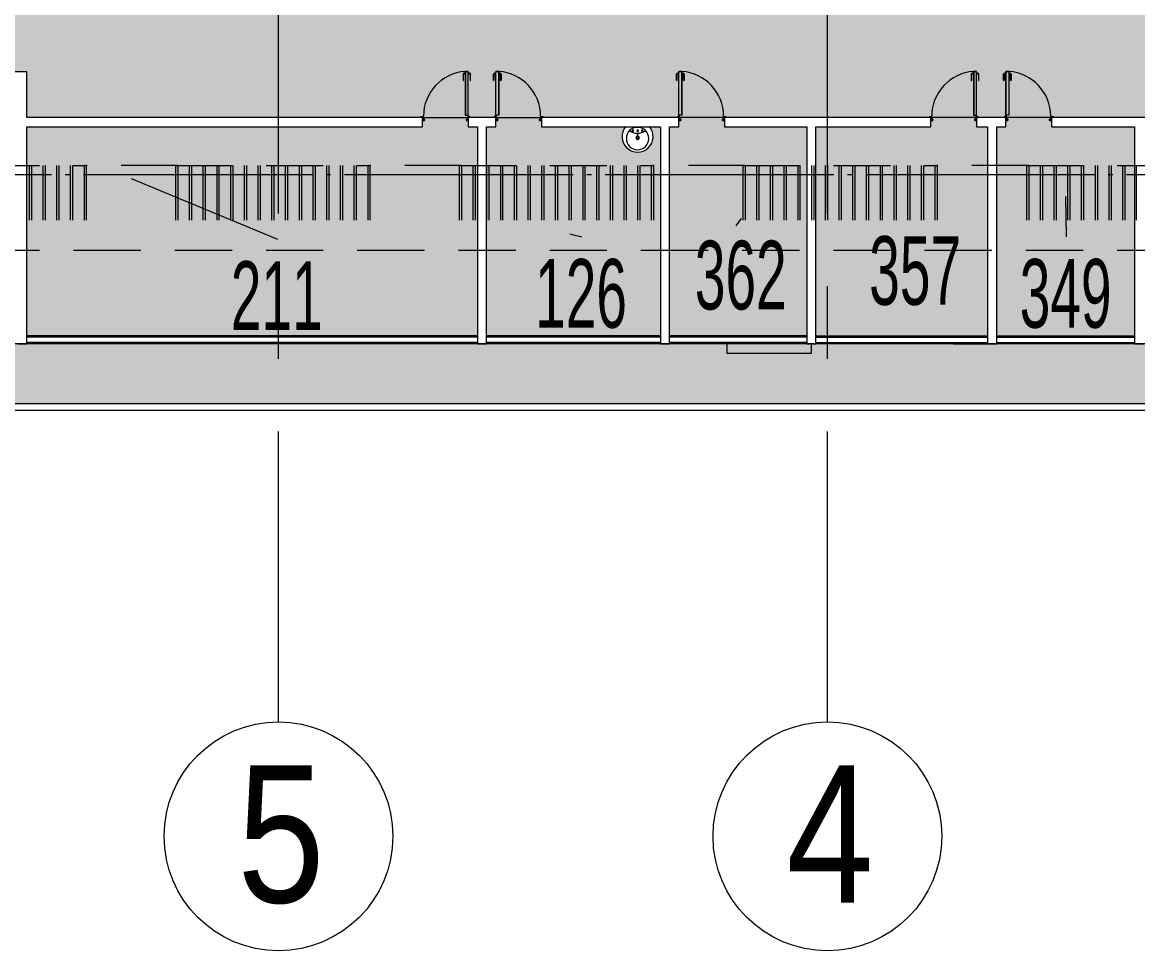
# Model space of a CAD drawing. Header units: metres. Extents: x -201 to 705, y -63 to 42.
# Drawn here: x 393.82 to 418.21, y -33.96 to -13.67 of the extents above; entities that cross this region are included whole.
import ezdxf

# ---------------------------------------------------------------- set-up
doc = ezdxf.new("R2010")
doc.units = ezdxf.units.M
for name, pattern in [('Dash', [3, 1.5, -1.5]), ('Grid Line', [11.1125, 6.35, -1.5875, 1.5875, -1.5875]), ('HAT AKSI', [5.6, 5, -0.3, 0, -0.3]), ('Overhead', [1.984375, 1.190625, -0.79375])]:
    doc.linetypes.add(name, pattern=pattern)
for name, color, linetype, lineweight in [('A-----NPP', 7, 'Continuous', 9), ('A-DETLGEM', 7, 'Continuous', 9), ('A-SECTMBM', 7, 'Overhead', 9), ('A_AREA', 7, 'Continuous', 9), ('A_DOOR', 7, 'Continuous', 9), ('A_GRID', 7, 'Continuous', 9), ('A_GRID_BALOON', 7, 'Continuous', 9), ('A_HATCH', 7, 'Continuous', 9), ('A_RC', 7, 'Continuous', 9), ('A_TEXT_40', 7, 'Continuous', 9), ('A_WALL', 7, 'Continuous', 9), ('G-PLANOTM', 7, 'Continuous', 9), ('P-SANRFIM', 7, 'Continuous', 9)]:
    doc.layers.add(name, color=color, linetype=linetype, lineweight=lineweight)
doc.styles.add('Arial Narrow_1', font='ARIALN.TTF', dxfattribs={"height": 3})
doc.styles.add('Arial Narrow_2', font='ARIALN.TTF', dxfattribs={"width": 0.7, "height": 1.5})

# ---------------------------------------------------------------- blocks, each defined once
blk = doc.blocks.new('IC-TKN-M7-S22-000-10-A1-32-K-T-6C-200_rvt-2-_7_76 _10_76_ BİLET HOLÜ _FFL__ANAHTAR PLAN')
at = {"layer": 'A_HATCH', "true_color": 0x787878}
h = blk.add_hatch(dxfattribs=at)
h.set_pattern_fill('FP_3', color=8, style=0, pattern_type=2)
h.set_pattern_definition([(45, (0, 0), (-0.442274, 0.442274), []), (45, (0.4423, 0), (-0.442274, 0.442274), [0.31274, -0.15637])])
h.paths.add_polyline_path([(-55.384, -22), (5.2, -22), (5.2, -20.7), (-55.75, -20.7), (-55.75, -22), (-55.386, -22)])
at = {"layer": 'A-----NPP'}
blk.add_line((-55.384, -22.15), (6.65, -22.15), dxfattribs=at)
at = {"layer": 'A-SECTMBM'}
for p, q in [((-43.4, -16.8), (-39.2, -16.8)), ((-40.4, -16.8), (-40.4, -18.65)), ((-40.4, -16.8), (-40.4, -18.65)), ((-40.1, -16.8), (-40.1, -18.65)), ((-40.1, -16.8), (-40.1, -18.65)), ((-39.8, -16.8), (-39.8, -18.65)), ((-39.8, -16.8), (-39.8, -18.65)), ((-39.5, -16.8), (-39.5, -18.65)), ((-39.5, -16.8), (-39.5, -18.65)), ((-37.2, -16.8), (-39.2, -16.8)), ((-39.2, -16.8), (-39.2, -18.65)), ((-39.2, -16.8), (-39.2, -18.65)), ((-37.2, -16.8), (-37.2, -18.65)), ((-37.2, -16.8), (-33, -16.8)), ((-37.2, -16.8), (-37.2, -18.65)), ((-36.9, -16.8), (-36.9, -18.65)), ((-36.9, -16.8), (-36.9, -18.65)), ((-36.6, -16.8), (-36.6, -18.65)), ((-36.6, -16.8), (-36.6, -18.65)), ((-36.3, -16.8), (-36.3, -18.65)), ((-36.3, -16.8), (-36.3, -18.65)), ((-36, -16.8), (-36, -18.65)), ((-36, -16.8), (-36, -18.65)), ((-35.7, -16.8), (-35.7, -18.65)), ((-35.7, -16.8), (-35.7, -18.65)), ((-35.4, -16.8), (-35.4, -18.65)), ((-35.4, -16.8), (-35.4, -18.65)), ((-35.1, -16.8), (-35.1, -18.65)), ((-35.1, -16.8), (-35.1, -18.65)), ((-34.8, -16.8), (-34.8, -18.65)), ((-34.8, -16.8), (-34.8, -18.65)), ((-34.5, -16.8), (-34.5, -18.65)), ((-34.5, -16.8), (-34.5, -18.65)), ((-34.2, -16.8), (-34.2, -18.65)), ((-34.2, -16.8), (-34.2, -18.65)), ((-33.9, -16.8), (-33.9, -18.65)), ((-33.9, -16.8), (-33.9, -18.65)), ((-33.6, -16.8), (-33.6, -18.65)), ((-33.6, -16.8), (-33.6, -18.65)), ((-33.3, -16.8), (-33.3, -18.65)), ((-33.3, -16.8), (-33.3, -18.65)), ((-31, -16.8), (-33, -16.8)), ((-33, -16.8), (-33, -18.65)), ((-33, -16.8), (-33, -18.65)), ((-31, -16.8), (-31, -18.65)), ((-31, -16.8), (-26.8, -16.8)), ((-31, -16.8), (-31, -18.65)), ((-30.7, -16.8), (-30.7, -18.65)), ((-30.7, -16.8), (-30.7, -18.65)), ((-30.4, -16.8), (-30.4, -18.65)), ((-30.4, -16.8), (-30.4, -18.65)), ((-30.1, -16.8), (-30.1, -18.65)), ((-30.1, -16.8), (-30.1, -18.65)), ((-29.8, -16.8), (-29.8, -18.65)), ((-29.8, -16.8), (-29.8, -18.65)), ((-29.5, -16.8), (-29.5, -18.65)), ((-29.5, -16.8), (-29.5, -18.65)), ((-29.2, -16.8), (-29.2, -18.65)), ((-29.2, -16.8), (-29.2, -18.65)), ((-28.9, -16.8), (-28.9, -18.65)), ((-28.9, -16.8), (-28.9, -18.65)), ((-28.6, -16.8), (-28.6, -18.65)), ((-28.6, -16.8), (-28.6, -18.65)), ((-28.3, -16.8), (-28.3, -18.65)), ((-28.3, -16.8), (-28.3, -18.65)), ((-28, -16.8), (-28, -18.65)), ((-28, -16.8), (-28, -18.65)), ((-27.7, -16.8), (-27.7, -18.65)), ((-27.7, -16.8), (-27.7, -18.65)), ((-27.4, -16.8), (-27.4, -18.65)), ((-27.4, -16.8), (-27.4, -18.65)), ((-27.1, -16.8), (-27.1, -18.65)), ((-27.1, -16.8), (-27.1, -18.65)), ((-24.8, -16.8), (-26.8, -16.8)), ((-26.8, -16.8), (-26.8, -18.65)), ((-26.8, -16.8), (-26.8, -18.65)), ((-24.8, -16.8), (-24.8, -18.65)), ((-24.8, -16.8), (-20.6, -16.8)), ((-24.8, -16.8), (-24.8, -18.65)), ((-24.5, -16.8), (-24.5, -18.65)), ((-24.5, -16.8), (-24.5, -18.65)), ((-24.2, -16.8), (-24.2, -18.65)), ((-24.2, -16.8), (-24.2, -18.65)), ((-23.9, -16.8), (-23.9, -18.65)), ((-23.9, -16.8), (-23.9, -18.65)), ((-23.6, -16.8), (-23.6, -18.65)), ((-23.6, -16.8), (-23.6, -18.65)), ((-23.3, -16.8), (-23.3, -18.65)), ((-23.3, -16.8), (-23.3, -18.65)), ((-23, -16.8), (-23, -18.65)), ((-23, -16.8), (-23, -18.65)), ((-22.7, -16.8), (-22.7, -18.65)), ((-22.7, -16.8), (-22.7, -18.65)), ((-22.4, -16.8), (-22.4, -18.65)), ((-22.4, -16.8), (-22.4, -18.65)), ((-22.1, -16.8), (-22.1, -18.65)), ((-22.1, -16.8), (-22.1, -18.65)), ((-21.8, -16.8), (-21.8, -18.65)), ((-21.8, -16.8), (-21.8, -18.65)), ((-21.5, -16.8), (-21.5, -18.65)), ((-21.5, -16.8), (-21.5, -18.65)), ((-21.2, -16.8), (-21.2, -18.65)), ((-21.2, -16.8), (-21.2, -18.65)), ((-20.9, -16.8), (-20.9, -18.65)), ((-20.9, -16.8), (-20.9, -18.65)), ((-18.6, -16.8), (-20.6, -16.8)), ((-20.6, -16.8), (-20.6, -18.65)), ((-20.6, -16.8), (-20.6, -18.65)), ((-18.6, -16.8), (-18.6, -18.65)), ((-18.6, -16.8), (-14.4, -16.8)), ((-18.6, -16.8), (-18.6, -18.65)), ((-18.3, -16.8), (-18.3, -18.65)), ((-18.3, -16.8), (-18.3, -18.65)), ((-18, -16.8), (-18, -18.65)), ((-18, -16.8), (-18, -18.65)), ((-17.7, -16.8), (-17.7, -18.65)), ((-17.7, -16.8), (-17.7, -18.65)), ((-17.4, -16.8), (-17.4, -18.65)), ((-17.4, -16.8), (-17.4, -18.65)), ((-17.1, -16.8), (-17.1, -18.65)), ((-17.1, -16.8), (-17.1, -18.65)), ((-16.8, -16.8), (-16.8, -18.65)), ((-16.8, -16.8), (-16.8, -18.65)), ((-16.5, -16.8), (-16.5, -18.65)), ((-16.5, -16.8), (-16.5, -18.65)), ((-43.4, -18.65), (-39.2, -18.65)), ((-39.2, -18.65), (-37.2, -18.65)), ((-37.2, -18.65), (-33, -18.65)), ((-33, -18.65), (-31, -18.65)), ((-31, -18.65), (-26.8, -18.65)), ((-26.8, -18.65), (-24.8, -18.65)), ((-24.8, -18.65), (-20.6, -18.65)), ((-20.6, -18.65), (-18.6, -18.65)), ((-18.6, -18.65), (-14.4, -18.65))]:
    blk.add_line(p, q, dxfattribs=at)
at = {"layer": 'A_WALL', "lineweight": 18}
for p, q in [((5.2, -20.7), (-55.75, -20.7)), ((-55.75, -22), (5.2, -22))]:
    blk.add_line(p, q, dxfattribs=at)
blk = doc.blocks.new('C1030_70_YK1 100x220cm - YK1 100x220cm-1516240-_7_76 _10_76_ BİLET HOLÜ _FFL__ANAHTAR PLAN')
at = {"layer": 'A-DETLGEM'}
for p, q in [((0.385, 1.048), (0.385, 0.913)), ((0.395, 0.913), (0.395, 1.048)), ((0.435, 1.068), (0.405, 1.068)), ((0.405, 1.058), (0.435, 1.058)), ((0.499, 1.107), (0.434, 1.107)), ((0.434, 1.107), (0.434, 0.621)), ((0.438, 1.103), (0.495, 1.103)), ((0.438, 1.103), (0.438, 0.153)), ((0.495, 0.153), (0.495, 1.103)), ((0.499, 0.139), (0.499, 1.107)), ((0.53, 1.068), (0.5, 1.068)), ((0.5, 1.058), (0.53, 1.058)), ((0.54, 1.048), (0.54, 0.913)), ((0.55, 0.913), (0.55, 1.048)), ((0.434, 0.621), (0.434, 0.149)), ((0.434, 0.149), (0.491, 0.149)), ((0.438, 0.153), (0.495, 0.153)), ((0.491, 0.149), (0.491, 0.139)), ((0.491, 0.139), (0.499, 0.139))]:
    blk.add_line(p, q, dxfattribs=at)
for radius in [0.008, 0.006]:
    blk.add_circle((0.5, 0.13), radius, dxfattribs=at)
for centre, radius, start, end in [((0.405, 1.048), 0.02, 90, 180), ((0.405, 1.048), 0.01, 90, 180), ((0.53, 1.048), 0.02, 360, 90), ((0.53, 1.048), 0.01, 0, 90), ((0.39, 0.913), 0.005, 180, 360), ((0.545, 0.913), 0.005, 180, 0)]:
    blk.add_arc(centre, radius, start, end, dxfattribs=at)
at = {"layer": 'A_DOOR'}
for p, q in [((-0.483, 0.118), (-0.538, 0.118)), ((-0.538, 0.118), (-0.538, 0.1)), ((-0.536, 0.1), (-0.536, 0.116)), ((-0.536, 0.116), (-0.485, 0.116)), ((-0.485, 0.095), (-0.487, 0.093)), ((-0.487, 0.093), (-0.487, 0.062)), ((-0.487, 0.062), (-0.485, 0.06)), ((-0.485, 0.116), (-0.485, 0.095)), ((-0.485, 0.092), (-0.483, 0.094)), ((-0.485, 0.063), (-0.485, 0.092)), ((-0.483, 0.061), (-0.485, 0.063)), ((-0.485, 0.06), (-0.485, 0.049)), ((-0.485, 0.049), (-0.465, 0.049)), ((-0.483, 0.045), (-0.485, 0.045)), ((-0.485, 0.045), (-0.485, 0.037)), ((-0.485, 0.037), (-0.457, 0.037)), ((-0.483, 0.094), (-0.483, 0.118)), ((-0.483, 0.051), (-0.483, 0.061)), ((-0.467, 0.051), (-0.483, 0.051)), ((-0.483, 0.039), (-0.483, 0.045)), ((-0.459, 0.039), (-0.483, 0.039)), ((-0.457, 0.061), (-0.467, 0.061)), ((-0.467, 0.061), (-0.467, 0.051)), ((-0.465, 0.049), (-0.465, 0.059)), ((-0.465, 0.059), (-0.459, 0.059)), ((-0.459, 0.059), (-0.459, 0.039)), ((-0.457, 0.037), (-0.457, 0.061)), ((0.467, 0.061), (0.457, 0.061)), ((0.457, 0.061), (0.457, 0.037)), ((0.457, 0.037), (0.485, 0.037)), ((0.459, 0.039), (0.459, 0.059)), ((0.459, 0.059), (0.465, 0.059)), ((0.483, 0.039), (0.459, 0.039)), ((0.465, 0.059), (0.465, 0.049)), ((0.465, 0.049), (0.485, 0.049)), ((0.467, 0.051), (0.467, 0.061)), ((0.483, 0.051), (0.467, 0.051)), ((0.538, 0.118), (0.483, 0.118)), ((0.483, 0.118), (0.483, 0.094)), ((0.483, 0.094), (0.485, 0.092)), ((0.485, 0.063), (0.483, 0.061)), ((0.483, 0.061), (0.483, 0.051)), ((0.485, 0.045), (0.483, 0.045)), ((0.483, 0.045), (0.483, 0.039)), ((0.485, 0.095), (0.485, 0.116)), ((0.485, 0.116), (0.536, 0.116)), ((0.487, 0.093), (0.485, 0.095)), ((0.485, 0.092), (0.485, 0.063)), ((0.485, 0.06), (0.487, 0.062)), ((0.485, 0.049), (0.485, 0.06)), ((0.485, 0.037), (0.485, 0.045)), ((0.487, 0.062), (0.487, 0.093)), ((0.536, 0.116), (0.536, 0.1)), ((0.538, 0.1), (0.538, 0.118))]:
    blk.add_line(p, q, dxfattribs=at)
blk.add_arc((0.5, 0.13), 0.98, 94.0266, 180, dxfattribs=at)
blk = doc.blocks.new('D2030_10_U Kanal Ekipmanı - U Kanal Ekipmanı-3996907-_7_76 _10_76_ BİLET HOLÜ _FFL__ANAHTAR PLAN')
at = {"layer": 'G-PLANOTM'}
for p, q in [((-0.18, 0), (-0.18, 3.75)), ((-0.155, 0), (-0.155, 3.75)), ((-0.15, 0), (-0.15, 3.75)), ((-0.03, 0), (-0.03, 3.75)), ((-0.025, 3.75), (-0.025, 0))]:
    blk.add_line(p, q, dxfattribs=at)
blk = doc.blocks.new('D2030_10_U Kanal Ekipmanı - U Kanal Ekipmanı-3996879-_7_76 _10_76_ BİLET HOLÜ _FFL__ANAHTAR PLAN')
at = {"layer": 'G-PLANOTM'}
for p, q in [((-0.18, 0), (-0.18, 3.01)), ((-0.155, 0), (-0.155, 3.01)), ((-0.15, 0), (-0.15, 3.01)), ((-0.03, 0), (-0.03, 3.01)), ((-0.025, 3.01), (-0.025, 0))]:
    blk.add_line(p, q, dxfattribs=at)
blk = doc.blocks.new('Sink - Bathroom _4_ - 660 x 560mm-3808595-_7_76 _10_76_ BİLET HOLÜ _FFL__ANAHTAR PLAN')
at = {"layer": 'P-SANRFIM'}
for centre, radius, start, end in [((0, 0.217), 0.339, 320.1422, 219.8578), ((0, 0.217), 0.339, 320.1422, 219.8578), ((0, 0.26), 0.245, 0, 180), ((0, 0.26), 0.245, 180, 0), ((0, 0.242), 0.0386, 0, 180), ((0, 0.242), 0.0235, 0, 180), ((-0.002, -0.122), 0.267, 50.0636, 129.3628), ((-0.101, 0.089), 0.017, 0, 180), ((-0.101, 0.089), 0.017, 180, 0), ((0, 0.242), 0.0386, 180, 0), ((0, 0.242), 0.0235, 180, 0), ((-0.001, 0.088), 0.0168, 90, 270), ((-0.001, 0.088), 0.0168, 270, 90), ((0.104, 0.088), 0.017, 0, 180), ((0.104, 0.088), 0.017, 180, 0)]:
    blk.add_arc(centre, radius, start, end, dxfattribs=at)
for major_axis in [(-0.00908, 0), (0.00908, 0)]:
    blk.add_ellipse((-0.001, 0.176), major_axis=major_axis, ratio=0.332108, start_param=3.141593, end_param=6.283185, dxfattribs=at)
blk = doc.blocks.new('C1030_70_YK1 100x220cm - YK1 100x220cm-V156-_7_76 _10_76_ BİLET HOLÜ _FFL__ANAHTAR PLAN')
at = {"layer": 'A-DETLGEM'}
for p, q in [((-0.55, 0.913), (-0.55, 1.048)), ((-0.54, 1.048), (-0.54, 0.913)), ((-0.53, 1.068), (-0.5, 1.068)), ((-0.5, 1.058), (-0.53, 1.058)), ((-0.499, 1.107), (-0.434, 1.107)), ((-0.499, 0.139), (-0.499, 1.107)), ((-0.438, 1.103), (-0.495, 1.103)), ((-0.495, 0.153), (-0.495, 1.103)), ((-0.438, 1.103), (-0.438, 0.153)), ((-0.435, 1.068), (-0.405, 1.068)), ((-0.405, 1.058), (-0.435, 1.058)), ((-0.434, 1.107), (-0.434, 0.621)), ((-0.395, 0.913), (-0.395, 1.048)), ((-0.385, 1.048), (-0.385, 0.913)), ((-0.434, 0.621), (-0.434, 0.149)), ((-0.491, 0.139), (-0.499, 0.139)), ((-0.438, 0.153), (-0.495, 0.153)), ((-0.491, 0.149), (-0.491, 0.139)), ((-0.434, 0.149), (-0.491, 0.149))]:
    blk.add_line(p, q, dxfattribs=at)
for radius in [0.008, 0.006]:
    blk.add_circle((-0.5, 0.13), radius, dxfattribs=at)
for centre, radius, start, end in [((-0.53, 1.048), 0.02, 90, 180), ((-0.53, 1.048), 0.01, 90, 180), ((-0.405, 1.048), 0.02, 0, 90), ((-0.405, 1.048), 0.01, 0, 90), ((-0.545, 0.913), 0.005, 180, 0), ((-0.39, 0.913), 0.005, 180, 0)]:
    blk.add_arc(centre, radius, start, end, dxfattribs=at)
at = {"layer": 'A_DOOR'}
for p, q in [((-0.483, 0.118), (-0.538, 0.118)), ((-0.538, 0.118), (-0.538, 0.1)), ((-0.538, 0.1), (-0.538, 0.118)), ((-0.538, 0.118), (-0.483, 0.118)), ((-0.536, 0.1), (-0.536, 0.116)), ((-0.536, 0.116), (-0.485, 0.116)), ((-0.485, 0.116), (-0.536, 0.116)), ((-0.536, 0.116), (-0.536, 0.1)), ((-0.485, 0.095), (-0.487, 0.093)), ((-0.487, 0.093), (-0.485, 0.095)), ((-0.487, 0.093), (-0.487, 0.062)), ((-0.487, 0.062), (-0.487, 0.093)), ((-0.487, 0.062), (-0.485, 0.06)), ((-0.485, 0.06), (-0.487, 0.062)), ((-0.485, 0.116), (-0.485, 0.095)), ((-0.485, 0.095), (-0.485, 0.116)), ((-0.485, 0.092), (-0.483, 0.094)), ((-0.483, 0.094), (-0.485, 0.092)), ((-0.485, 0.063), (-0.485, 0.092)), ((-0.485, 0.092), (-0.485, 0.063)), ((-0.483, 0.061), (-0.485, 0.063)), ((-0.485, 0.063), (-0.483, 0.061)), ((-0.485, 0.06), (-0.485, 0.049)), ((-0.485, 0.049), (-0.485, 0.06)), ((-0.485, 0.049), (-0.465, 0.049)), ((-0.465, 0.049), (-0.485, 0.049)), ((-0.483, 0.045), (-0.485, 0.045)), ((-0.485, 0.045), (-0.485, 0.037)), ((-0.485, 0.037), (-0.485, 0.045)), ((-0.485, 0.045), (-0.483, 0.045)), ((-0.485, 0.037), (-0.457, 0.037)), ((-0.457, 0.037), (-0.485, 0.037)), ((-0.483, 0.094), (-0.483, 0.118)), ((-0.483, 0.118), (-0.483, 0.094)), ((-0.483, 0.051), (-0.483, 0.061)), ((-0.483, 0.061), (-0.483, 0.051)), ((-0.467, 0.051), (-0.483, 0.051)), ((-0.483, 0.051), (-0.467, 0.051)), ((-0.483, 0.039), (-0.483, 0.045)), ((-0.483, 0.045), (-0.483, 0.039)), ((-0.459, 0.039), (-0.483, 0.039)), ((-0.483, 0.039), (-0.459, 0.039)), ((-0.457, 0.061), (-0.467, 0.061)), ((-0.467, 0.061), (-0.467, 0.051)), ((-0.467, 0.051), (-0.467, 0.061)), ((-0.467, 0.061), (-0.457, 0.061)), ((-0.465, 0.049), (-0.465, 0.059)), ((-0.465, 0.059), (-0.459, 0.059)), ((-0.459, 0.059), (-0.465, 0.059)), ((-0.465, 0.059), (-0.465, 0.049)), ((-0.459, 0.059), (-0.459, 0.039)), ((-0.459, 0.039), (-0.459, 0.059)), ((-0.457, 0.037), (-0.457, 0.061)), ((-0.457, 0.061), (-0.457, 0.037)), ((0.467, 0.061), (0.457, 0.061)), ((0.457, 0.061), (0.457, 0.037)), ((0.457, 0.037), (0.457, 0.061)), ((0.457, 0.061), (0.467, 0.061)), ((0.457, 0.037), (0.485, 0.037)), ((0.485, 0.037), (0.457, 0.037)), ((0.459, 0.039), (0.459, 0.059)), ((0.459, 0.059), (0.465, 0.059)), ((0.465, 0.059), (0.459, 0.059)), ((0.459, 0.059), (0.459, 0.039)), ((0.483, 0.039), (0.459, 0.039)), ((0.459, 0.039), (0.483, 0.039)), ((0.465, 0.059), (0.465, 0.049)), ((0.465, 0.049), (0.465, 0.059)), ((0.465, 0.049), (0.485, 0.049)), ((0.485, 0.049), (0.465, 0.049)), ((0.467, 0.051), (0.467, 0.061)), ((0.467, 0.061), (0.467, 0.051)), ((0.483, 0.051), (0.467, 0.051)), ((0.467, 0.051), (0.483, 0.051)), ((0.538, 0.118), (0.483, 0.118)), ((0.483, 0.118), (0.483, 0.094)), ((0.483, 0.094), (0.483, 0.118)), ((0.483, 0.118), (0.538, 0.118)), ((0.483, 0.094), (0.485, 0.092)), ((0.485, 0.092), (0.483, 0.094)), ((0.485, 0.063), (0.483, 0.061)), ((0.483, 0.061), (0.485, 0.063)), ((0.483, 0.061), (0.483, 0.051)), ((0.483, 0.051), (0.483, 0.061)), ((0.485, 0.045), (0.483, 0.045)), ((0.483, 0.045), (0.483, 0.039)), ((0.483, 0.039), (0.483, 0.045)), ((0.483, 0.045), (0.485, 0.045)), ((0.485, 0.095), (0.485, 0.116)), ((0.485, 0.116), (0.536, 0.116)), ((0.536, 0.116), (0.485, 0.116)), ((0.485, 0.116), (0.485, 0.095)), ((0.487, 0.093), (0.485, 0.095)), ((0.485, 0.095), (0.487, 0.093)), ((0.485, 0.092), (0.485, 0.063)), ((0.485, 0.063), (0.485, 0.092)), ((0.485, 0.06), (0.487, 0.062)), ((0.487, 0.062), (0.485, 0.06)), ((0.485, 0.049), (0.485, 0.06)), ((0.485, 0.06), (0.485, 0.049)), ((0.485, 0.037), (0.485, 0.045)), ((0.485, 0.045), (0.485, 0.037)), ((0.487, 0.062), (0.487, 0.093)), ((0.487, 0.093), (0.487, 0.062)), ((0.536, 0.116), (0.536, 0.1)), ((0.536, 0.1), (0.536, 0.116)), ((0.538, 0.1), (0.538, 0.118)), ((0.538, 0.118), (0.538, 0.1))]:
    blk.add_line(p, q, dxfattribs=at)
blk.add_arc((-0.5, 0.13), 0.98, 360, 86.1575, dxfattribs=at)
blk = doc.blocks.new('D2030_10_U Kanal Ekipmanı - U Kanal Ekipmanı-3836499-_7_76 _10_76_ BİLET HOLÜ _FFL__ANAHTAR PLAN')
at = {"layer": 'G-PLANOTM'}
for p, q in [((-0.155, 0), (-0.155, 3.8)), ((-0.15, 0), (-0.15, 3.8)), ((-0.03, 0), (-0.03, 3.8)), ((-0.025, 3.8), (-0.025, 0)), ((0, 0), (0, 3.8))]:
    blk.add_line(p, q, dxfattribs=at)
blk = doc.blocks.new('D2030_10_U Kanal Ekipmanı - U Kanal Ekipmanı-3996621-_7_76 _10_76_ BİLET HOLÜ _FFL__ANAHTAR PLAN')
at = {"layer": 'G-PLANOTM'}
for p, q in [((-0.155, 0), (-0.155, 9.85)), ((-0.15, 0), (-0.15, 9.85)), ((-0.03, 0), (-0.03, 9.85)), ((-0.025, 9.85), (-0.025, 0)), ((0, 0), (0, 9.85))]:
    blk.add_line(p, q, dxfattribs=at)
blk = doc.blocks.new('D2030_10_U Kanal Ekipmanı - U Kanal Ekipmanı-3997956-_7_76 _10_76_ BİLET HOLÜ _FFL__ANAHTAR PLAN')
at = {"layer": 'G-PLANOTM'}
for p, q in [((-0.155, 0), (-0.155, 3)), ((-0.15, 0), (-0.15, 3)), ((-0.03, 0), (-0.03, 3)), ((-0.025, 3), (-0.025, 0)), ((0, 0), (0, 3))]:
    blk.add_line(p, q, dxfattribs=at)
blk = doc.blocks.new('Grid - Aks Sembolü-236857-_7_76 _10_76_ BİLET HOLÜ _FFL__ANAHTAR PLAN')
at = {"layer": 'A_GRID_BALOON', "color": 253, "true_color": 0xaaaaaa}
blk.add_circle((0, 0), 0.005, dxfattribs=at)

msp = doc.modelspace()

# ---------------------------------------------------------------- hatches: boundary and pattern name
at = {"layer": 'A_AREA', "true_color": 0xfdf5f4}
h = msp.add_hatch(color=7, dxfattribs=at)
h.paths.add_polyline_path([(418.66, -15.85), (419.534, -15.85), (419.534, -15.75), (431.204, -15.75), (431.204, -15.55), (431.304, -15.55), (431.304, -14.55), (431.204, -14.55), (431.204, -12.25), (429.754, -12.25), (429.754, -12.15), (428.754, -12.15), (428.754, -12.25), (428.154, -12.25), (428.15, -12.15), (427.154, -12.15), (427.154, -12.25), (420.474, -12.25), (420.474, -12.15), (419.474, -12.15), (419.474, -12.25), (408.524, -12.25), (408.524, -12.15), (407.524, -12.15), (407.524, -12.25), (405.849, -12.25), (405.849, -9.85), (405.699, -9.85), (405.699, -9.75), (404.699, -9.75), (404.699, -9.85), (404.199, -9.85), (404.199, -9.75), (403.199, -9.75), (403.199, -9.85), (403.049, -9.85), (403.049, -12.25), (401.374, -12.25), (401.374, -12.15), (400.374, -12.15), (400.374, -12.25), (397.721, -12.25), (397.721, -12.15), (396.721, -12.15), (396.721, -12.25), (396.121, -12.25), (396.119, -12.15), (395.121, -12.15), (395.121, -12.25), (388.674, -12.25), (388.674, -11.55), (380.174, -11.55), (380.174, -12.25), (378.674, -12.25), (378.674, -14.79), (387.324, -14.79), (387.324, -14.75), (391.593, -14.75), (391.593, -14.85), (392.393, -14.85), (392.393, -14.75), (393.924, -14.75), (393.924, -15.75), (402.574, -15.75), (402.574, -15.85), (403.574, -15.85), (403.574, -15.75), (404.174, -15.75), (404.174, -15.85), (405.174, -15.85), (405.174, -15.75), (408.174, -15.75), (408.174, -15.85), (409.174, -15.85), (409.174, -15.75), (413.684, -15.75), (413.684, -15.85), (414.684, -15.85), (414.684, -15.75), (415.324, -15.75), (415.329, -15.85), (416.324, -15.85), (416.324, -15.75), (418.534, -15.75), (418.534, -15.85)])
h.paths.add_polyline_path([(403.319, -12.164), (403.29, -12.145), (403.184, -12.009), (403.178, -11.982), (403.178, -11.319), (403.197, -11.3), (403.343, -11.3), (403.362, -11.319), (403.365, -11.3), (403.934, -11.3), (403.93, -11.342), (403.362, -11.342), (403.357, -12.15), (403.343, -12.164)])
h.paths.add_polyline_path([(404.672, -12.164), (404.642, -12.145), (404.536, -12.009), (404.531, -11.986), (404.531, -11.342), (403.959, -11.342), (403.959, -11.3), (404.531, -11.3), (404.531, -11.319), (404.55, -11.3), (404.696, -11.3), (404.715, -11.319), (404.709, -12.15), (404.696, -12.164)])
h.paths.add_polyline_path([(405.7, -12.164), (405.671, -12.145), (405.565, -12.009), (405.559, -11.986), (405.557, -11.887), (405.508, -11.955), (405.496, -11.952), (405.486, -11.94), (405.487, -11.932), (405.559, -11.819), (405.559, -11.675), (404.988, -11.669), (404.988, -11.637), (405.559, -11.632), (405.559, -11.516), (405.477, -11.38), (405.487, -11.368), (405.502, -11.366), (405.509, -11.372), (405.559, -11.45), (405.559, -11.319), (405.578, -11.3), (405.724, -11.3), (405.743, -11.319), (405.738, -12.15), (405.724, -12.164)])
at = {"layer": 'A_AREA', "true_color": 0xfadecb}
h = msp.add_hatch(color=254, dxfattribs=at)
h.paths.add_polyline_path([(403.874, -20.7), (403.874, -20.7), (403.782, -20.7)])
h.paths.add_polyline_path([(393.924, -20.52), (403.774, -20.52), (403.774, -15.95), (403.574, -15.95), (403.574, -15.85), (402.574, -15.85), (402.574, -15.95), (393.924, -15.95), (393.924, -18.223)])
at = {"layer": 'A_AREA', "true_color": 0xf5bf94}
h = msp.add_hatch(color=31, dxfattribs=at)
h.paths.add_polyline_path([(403.974, -20.7), (403.974, -20.7), (403.874, -20.7)])
h.paths.add_polyline_path([(407.874, -20.7), (407.874, -20.7), (407.774, -20.7)])
h.paths.add_polyline_path([(407.774, -20.52), (407.774, -15.95), (407.534, -15.95), (407.581, -16.027), (407.603, -16.09), (407.61, -16.123), (407.61, -16.202), (407.603, -16.25), (407.581, -16.311), (407.549, -16.366), (407.507, -16.414), (407.456, -16.453), (407.399, -16.482), (407.338, -16.5), (407.274, -16.506), (407.211, -16.5), (407.15, -16.482), (407.093, -16.453), (407.034, -16.404), (407, -16.366), (406.968, -16.311), (406.946, -16.25), (406.936, -16.187), (406.939, -16.123), (406.953, -16.061), (406.978, -16.003), (407.014, -15.95), (405.174, -15.95), (405.174, -15.85), (404.174, -15.85), (404.174, -15.95), (403.974, -15.95), (403.974, -20.52), (406.625, -20.52)])
at = {"layer": 'A_AREA', "true_color": 0xfadecb}
for points in [[(409.293, -20.52), (410.974, -20.52), (410.974, -15.95), (409.174, -15.95), (409.174, -15.85), (408.174, -15.85), (408.174, -15.95), (407.974, -15.95), (407.974, -20.52), (409.224, -20.52)], [(411.174, -20.52), (414.924, -20.52), (414.924, -15.95), (414.684, -15.95), (414.679, -15.85), (413.684, -15.85), (413.684, -15.95), (411.174, -15.95), (411.174, -20.105)]]:
    msp.add_hatch(color=254, dxfattribs=at).paths.add_polyline_path(points)
h = msp.add_hatch(color=254, dxfattribs=at)
h.paths.add_polyline_path([(415.124, -20.7), (415.124, -20.7), (415.117, -20.7)])
h.paths.add_polyline_path([(416.927, -20.52), (418.134, -20.52), (418.134, -15.95), (416.324, -15.95), (416.324, -15.85), (415.324, -15.85), (415.324, -15.95), (415.124, -15.95), (415.124, -20.52)])

# ---------------------------------------------------------------- linework, layer by layer
at = {"layer": 'A-SECTMBM'}
for p, q in [((390.974, -16.8), (395.174, -16.8)), ((393.974, -16.8), (393.974, -18.65)), ((393.974, -16.8), (393.974, -18.65)), ((394.274, -16.8), (394.274, -18.65)), ((394.274, -16.8), (394.274, -18.65)), ((394.574, -16.8), (394.574, -18.65)), ((394.574, -16.8), (394.574, -18.65)), ((394.874, -16.8), (394.874, -18.65)), ((394.874, -16.8), (394.874, -18.65)), ((397.174, -16.8), (395.174, -16.8)), ((395.174, -16.8), (395.174, -18.65)), ((395.174, -16.8), (395.174, -18.65)), ((397.174, -16.8), (397.174, -18.65)), ((397.174, -16.8), (401.374, -16.8)), ((397.174, -16.8), (397.174, -18.65)), ((397.474, -16.8), (397.474, -18.65)), ((397.474, -16.8), (397.474, -18.65)), ((397.774, -16.8), (397.774, -18.65)), ((397.774, -16.8), (397.774, -18.65)), ((398.074, -16.8), (398.074, -18.65)), ((398.074, -16.8), (398.074, -18.65)), ((398.374, -16.8), (398.374, -18.65)), ((398.374, -16.8), (398.374, -18.65)), ((398.674, -16.8), (398.674, -18.65)), ((398.674, -16.8), (398.674, -18.65)), ((398.974, -16.8), (398.974, -18.65)), ((398.974, -16.8), (398.974, -18.65)), ((399.274, -16.8), (399.274, -18.65)), ((399.274, -16.8), (399.274, -18.65)), ((399.574, -16.8), (399.574, -18.65)), ((399.574, -16.8), (399.574, -18.65)), ((399.874, -16.8), (399.874, -18.65)), ((399.874, -16.8), (399.874, -18.65)), ((400.174, -16.8), (400.174, -18.65)), ((400.174, -16.8), (400.174, -18.65)), ((400.474, -16.8), (400.474, -18.65)), ((400.474, -16.8), (400.474, -18.65)), ((400.774, -16.8), (400.774, -18.65)), ((400.774, -16.8), (400.774, -18.65)), ((401.074, -16.8), (401.074, -18.65)), ((401.074, -16.8), (401.074, -18.65)), ((403.374, -16.8), (401.374, -16.8)), ((401.374, -16.8), (401.374, -18.65)), ((401.374, -16.8), (401.374, -18.65)), ((403.374, -16.8), (403.374, -18.65)), ((403.374, -16.8), (407.574, -16.8)), ((403.374, -16.8), (403.374, -18.65)), ((403.674, -16.8), (403.674, -18.65)), ((403.674, -16.8), (403.674, -18.65)), ((403.974, -16.8), (403.974, -18.65)), ((403.974, -16.8), (403.974, -18.65)), ((404.274, -16.8), (404.274, -18.65)), ((404.274, -16.8), (404.274, -18.65)), ((404.574, -16.8), (404.574, -18.65)), ((404.574, -16.8), (404.574, -18.65)), ((404.874, -16.8), (404.874, -18.65)), ((404.874, -16.8), (404.874, -18.65)), ((405.174, -16.8), (405.174, -18.65)), ((405.174, -16.8), (405.174, -18.65)), ((405.474, -16.8), (405.474, -18.65)), ((405.474, -16.8), (405.474, -18.65)), ((405.774, -16.8), (405.774, -18.65)), ((405.774, -16.8), (405.774, -18.65)), ((406.074, -16.8), (406.074, -18.65)), ((406.074, -16.8), (406.074, -18.65)), ((406.374, -16.8), (406.374, -18.65)), ((406.374, -16.8), (406.374, -18.65)), ((406.674, -16.8), (406.674, -18.65)), ((406.674, -16.8), (406.674, -18.65)), ((406.974, -16.8), (406.974, -18.65)), ((406.974, -16.8), (406.974, -18.65)), ((407.274, -16.8), (407.274, -18.65)), ((407.274, -16.8), (407.274, -18.65)), ((409.574, -16.8), (407.574, -16.8)), ((407.574, -16.8), (407.574, -18.65)), ((407.574, -16.8), (407.574, -18.65)), ((409.574, -16.8), (409.574, -18.65)), ((409.574, -16.8), (413.774, -16.8)), ((409.574, -16.8), (409.574, -18.65)), ((409.874, -16.8), (409.874, -18.65)), ((409.874, -16.8), (409.874, -18.65)), ((410.174, -16.8), (410.174, -18.65)), ((410.174, -16.8), (410.174, -18.65)), ((410.474, -16.8), (410.474, -18.65)), ((410.474, -16.8), (410.474, -18.65)), ((410.774, -16.8), (410.774, -18.65)), ((410.774, -16.8), (410.774, -18.65)), ((411.074, -16.8), (411.074, -18.65)), ((411.074, -16.8), (411.074, -18.65)), ((411.374, -16.8), (411.374, -18.65)), ((411.374, -16.8), (411.374, -18.65)), ((411.674, -16.8), (411.674, -18.65)), ((411.674, -16.8), (411.674, -18.65)), ((411.974, -16.8), (411.974, -18.65)), ((411.974, -16.8), (411.974, -18.65)), ((412.274, -16.8), (412.274, -18.65)), ((412.274, -16.8), (412.274, -18.65)), ((412.574, -16.8), (412.574, -18.65)), ((412.574, -16.8), (412.574, -18.65)), ((412.874, -16.8), (412.874, -18.65)), ((412.874, -16.8), (412.874, -18.65)), ((413.174, -16.8), (413.174, -18.65)), ((413.174, -16.8), (413.174, -18.65)), ((413.474, -16.8), (413.474, -18.65)), ((413.474, -16.8), (413.474, -18.65)), ((415.774, -16.8), (413.774, -16.8)), ((413.774, -16.8), (413.774, -18.65)), ((413.774, -16.8), (413.774, -18.65)), ((415.774, -16.8), (415.774, -18.65)), ((415.774, -16.8), (419.974, -16.8)), ((415.774, -16.8), (415.774, -18.65)), ((416.074, -16.8), (416.074, -18.65)), ((416.074, -16.8), (416.074, -18.65)), ((416.374, -16.8), (416.374, -18.65)), ((416.374, -16.8), (416.374, -18.65)), ((416.674, -16.8), (416.674, -18.65)), ((416.674, -16.8), (416.674, -18.65)), ((416.974, -16.8), (416.974, -18.65)), ((416.974, -16.8), (416.974, -18.65)), ((417.274, -16.8), (417.274, -18.65)), ((417.274, -16.8), (417.274, -18.65)), ((417.574, -16.8), (417.574, -18.65)), ((417.574, -16.8), (417.574, -18.65)), ((417.874, -16.8), (417.874, -18.65)), ((417.874, -16.8), (417.874, -18.65)), ((418.174, -16.8), (418.174, -18.65)), ((418.174, -16.8), (418.174, -18.65)), ((390.974, -18.65), (395.174, -18.65)), ((395.174, -18.65), (397.174, -18.65)), ((397.174, -18.65), (401.374, -18.65)), ((401.374, -18.65), (403.374, -18.65)), ((403.374, -18.65), (407.574, -18.65)), ((407.574, -18.65), (409.574, -18.65)), ((409.574, -18.65), (413.774, -18.65)), ((413.774, -18.65), (415.774, -18.65)), ((415.774, -18.65), (419.974, -18.65))]:
    msp.add_line(p, q, dxfattribs=at)
at = {"layer": 'A_AREA', "linetype": 'Dash'}
msp.add_line((411.174, -20.67), (414.924, -20.7), dxfattribs=at)
at = {"layer": 'A_GRID', "color": 253, "linetype": 'Grid Line', "true_color": 0xaaaaaa}
for p, q in [((399.424, -28.963), (399.424, 13.652)), ((411.424, -28.963), (411.424, 13.652)), ((451.464, -20.7), (238.638, -20.7))]:
    msp.add_line(p, q, dxfattribs=at)
at = {"layer": 'A_GRID', "color": 21, "linetype": 'HAT AKSI', "true_color": 0xffaaaa}
msp.add_line((451.464, -17), (238.638, -17), dxfattribs=at)
at = {"layer": 'A_RC'}
for p, q in [((402.574, -15.75), (403.574, -15.75)), ((404.174, -15.75), (405.174, -15.75)), ((409.174, -15.75), (408.174, -15.75)), ((414.684, -15.75), (413.684, -15.75)), ((416.324, -15.75), (415.324, -15.75)), ((393.924, -20.52), (403.774, -20.52)), ((403.974, -20.52), (407.774, -20.52)), ((407.974, -20.52), (410.974, -20.52)), ((411.174, -20.52), (414.924, -20.52)), ((415.124, -20.52), (418.134, -20.52))]:
    msp.add_line(p, q, dxfattribs=at)
at = {"layer": 'A_TEXT_40'}
for p, q in [((396.205, -17.081), (399.401, -18.409)), ((416.63, -17.475), (416.646, -18.36)), ((409.431, -18.118), (409.544, -17.96)), ((405.792, -18.294), (406.054, -18.36))]:
    msp.add_line(p, q, dxfattribs=at)
at = {"layer": 'A_WALL', "lineweight": 18}
for p, q in [((393.924, -14.75), (387.324, -14.75)), ((393.924, -15.75), (393.924, -14.75)), ((402.574, -15.75), (393.924, -15.75)), ((402.574, -15.95), (402.574, -15.75)), ((404.174, -15.75), (403.574, -15.75)), ((403.574, -15.75), (403.574, -15.95)), ((404.174, -15.95), (404.174, -15.75)), ((408.174, -15.75), (405.174, -15.75)), ((405.174, -15.75), (405.174, -15.95)), ((408.174, -15.95), (408.174, -15.75)), ((413.684, -15.75), (409.174, -15.75)), ((409.174, -15.75), (409.174, -15.95)), ((413.684, -15.95), (413.684, -15.75)), ((415.324, -15.75), (414.684, -15.75)), ((414.684, -15.75), (414.684, -15.95)), ((415.324, -15.95), (415.324, -15.75)), ((418.534, -15.75), (416.324, -15.75)), ((416.324, -15.75), (416.324, -15.95)), ((393.924, -20.7), (393.924, -15.95)), ((393.924, -15.95), (402.574, -15.95)), ((403.574, -15.95), (403.774, -15.95)), ((403.774, -15.95), (403.774, -20.7)), ((403.974, -20.7), (403.974, -15.95)), ((403.974, -15.95), (404.174, -15.95)), ((405.174, -15.95), (407.774, -15.95)), ((407.774, -15.95), (407.774, -20.7)), ((407.974, -20.7), (407.974, -15.95)), ((407.974, -15.95), (408.174, -15.95)), ((409.174, -15.95), (410.974, -15.95)), ((410.974, -15.95), (410.974, -20.7)), ((411.174, -20.7), (411.174, -15.95)), ((411.174, -15.95), (413.684, -15.95)), ((414.684, -15.95), (414.924, -15.95)), ((414.924, -15.95), (414.924, -20.7)), ((415.124, -20.7), (415.124, -15.95)), ((415.124, -15.95), (415.324, -15.95)), ((416.324, -15.95), (418.134, -15.95)), ((418.134, -15.95), (418.134, -20.7)), ((393.724, -20.7), (393.924, -20.7)), ((403.774, -20.7), (403.974, -20.7)), ((407.774, -20.7), (407.974, -20.7)), ((411.074, -20.7), (409.224, -20.7)), ((409.224, -20.7), (409.224, -20.9)), ((410.974, -20.7), (411.174, -20.7)), ((411.074, -20.9), (411.074, -20.7)), ((414.924, -20.7), (415.124, -20.7)), ((418.134, -20.7), (418.334, -20.7)), ((409.224, -20.9), (411.074, -20.9))]:
    msp.add_line(p, q, dxfattribs=at)

# ---------------------------------------------------------------- block references
at = {"lineweight": 5}
msp.add_blockref('IC-TKN-M7-S22-000-10-A1-32-K-T-6C-200_rvt-2-_7_76 _10_76_ BİLET HOLÜ _FFL__ANAHTAR PLAN', (434.424, 0), dxfattribs=at)
at = {"layer": 'A_DOOR'}
for name, p in [('C1030_70_YK1 100x220cm - YK1 100x220cm-1516240-_7_76 _10_76_ BİLET HOLÜ _FFL__ANAHTAR PLAN', (403.074, -15.85)), ('C1030_70_YK1 100x220cm - YK1 100x220cm-V156-_7_76 _10_76_ BİLET HOLÜ _FFL__ANAHTAR PLAN', (404.674, -15.85)), ('C1030_70_YK1 100x220cm - YK1 100x220cm-V156-_7_76 _10_76_ BİLET HOLÜ _FFL__ANAHTAR PLAN', (408.674, -15.85)), ('C1030_70_YK1 100x220cm - YK1 100x220cm-1516240-_7_76 _10_76_ BİLET HOLÜ _FFL__ANAHTAR PLAN', (414.184, -15.85)), ('C1030_70_YK1 100x220cm - YK1 100x220cm-V156-_7_76 _10_76_ BİLET HOLÜ _FFL__ANAHTAR PLAN', (415.824, -15.85))]:
    msp.add_blockref(name, p, dxfattribs=at)
at = {"layer": 'A_GRID_BALOON', "color": 253, "true_color": 0xaaaaaa, "xscale": 499.9999999999995, "yscale": 499.9999999999995, "zscale": 499.9999999999995}
for p in [(399.424, -31.463), (411.424, -31.463)]:
    msp.add_blockref('Grid - Aks Sembolü-236857-_7_76 _10_76_ BİLET HOLÜ _FFL__ANAHTAR PLAN', p, dxfattribs=at)
at = {"layer": 'G-PLANOTM'}
for name, p, rotation in [('D2030_10_U Kanal Ekipmanı - U Kanal Ekipmanı-3996621-_7_76 _10_76_ BİLET HOLÜ _FFL__ANAHTAR PLAN', (403.774, -20.52), 89.9999999999999), ('D2030_10_U Kanal Ekipmanı - U Kanal Ekipmanı-3836499-_7_76 _10_76_ BİLET HOLÜ _FFL__ANAHTAR PLAN', (407.774, -20.52), 89.9999999999999), ('D2030_10_U Kanal Ekipmanı - U Kanal Ekipmanı-3997956-_7_76 _10_76_ BİLET HOLÜ _FFL__ANAHTAR PLAN', (410.974, -20.52), 89.99999999999984), ('D2030_10_U Kanal Ekipmanı - U Kanal Ekipmanı-3996907-_7_76 _10_76_ BİLET HOLÜ _FFL__ANAHTAR PLAN', (411.174, -20.7), 269.9999999999998), ('D2030_10_U Kanal Ekipmanı - U Kanal Ekipmanı-3996879-_7_76 _10_76_ BİLET HOLÜ _FFL__ANAHTAR PLAN', (415.124, -20.7), 269.9999999999998)]:
    msp.add_blockref(name, p, dxfattribs=dict(at, rotation=rotation))
at = {"layer": 'P-SANRFIM', "rotation": 180}
msp.add_blockref('Sink - Bathroom _4_ - 660 x 560mm-3808595-_7_76 _10_76_ BİLET HOLÜ _FFL__ANAHTAR PLAN', (407.274, -15.95), dxfattribs=at)

# ---------------------------------------------------------------- texts
at = {"layer": 'A_GRID_BALOON', "color": 253, "true_color": 0xaaaaaa, "char_height": 3, "width": 2.32489, "attachment_point": 1, "style": 'Arial Narrow_1'}
for s, insert in [('\\fArial Narrow|b0|i0|c162|p34|;5', (398.524, -29.91)), ('\\fArial Narrow|b0|i0|c162|p34|;4', (410.524, -29.91))]:
    msp.add_mtext(s, dxfattribs=dict(at, insert=insert))
at = {"layer": 'A_TEXT_40', "char_height": 1.5, "width": 2.44114, "attachment_point": 1, "style": 'Arial Narrow_2'}
for s, insert in [('362', (408.526, -18.444)), ('357', (412.338, -18.344)), ('211', (398.383, -18.893)), ('126', (405.035, -18.844)), ('349', (415.628, -18.844))]:
    msp.add_mtext(s, dxfattribs=dict(at, insert=insert))

doc.saveas('drawing.dxf')
